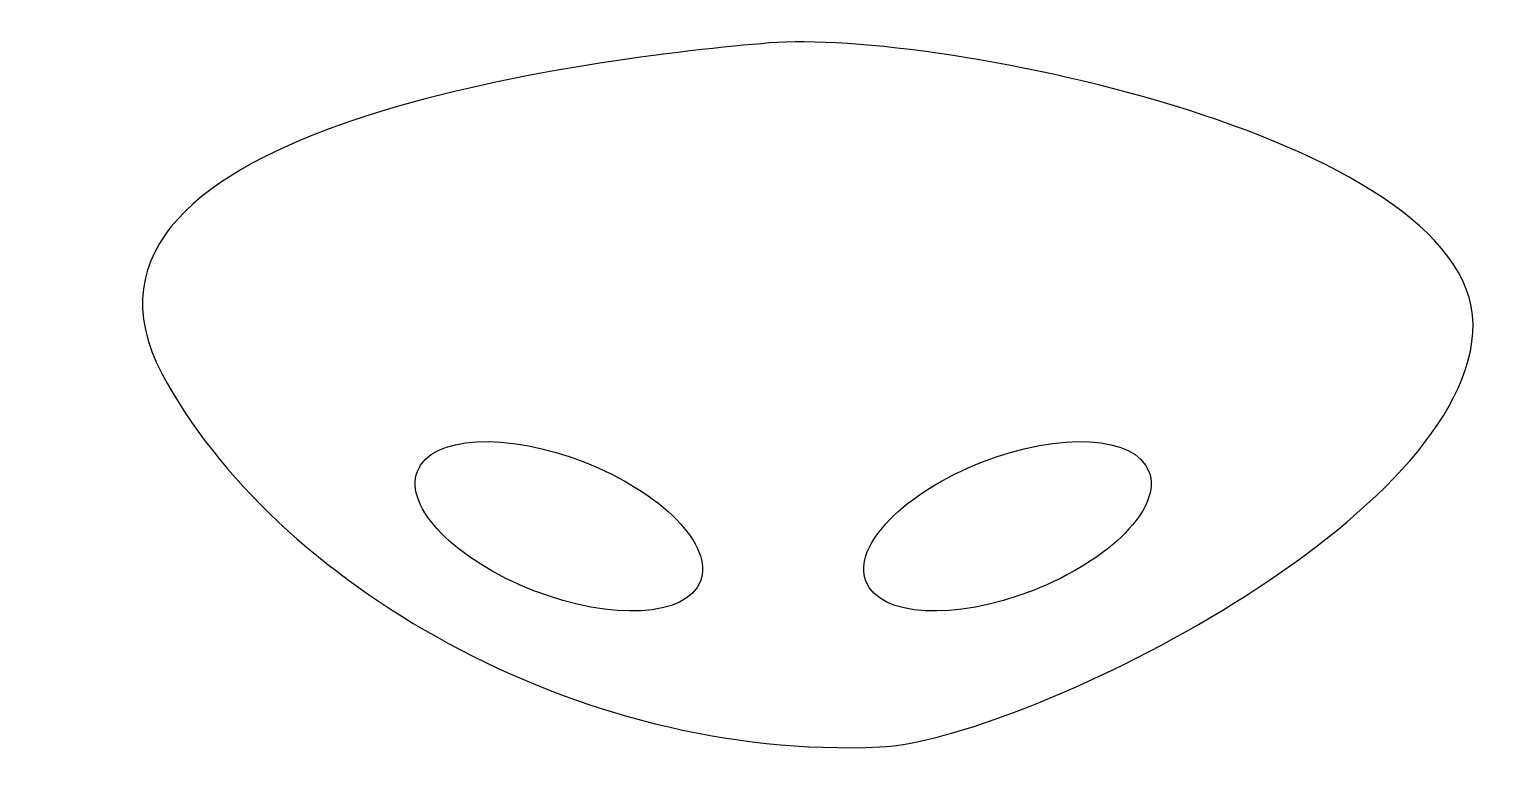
# Model space of a CAD drawing. Header units: centimetres. Extents: x -7.5 to 6.5, y -3.5 to 3.5.
import ezdxf

# ---------------------------------------------------------------- set-up
doc = ezdxf.new("R2010")
doc.units = ezdxf.units.CM
doc.header["$MEASUREMENT"] = 0
doc.layers.add('Camada 1', color=7, linetype='Continuous')

msp = doc.modelspace()

# ---------------------------------------------------------------- linework, layer by layer
at = {"layer": 'Camada 1'}
for points in [[(-6.19961, 0.1964), (-7.47829, 2.5954), (-1.95987, 3.24443), (-0.36986, 3.37722), (-0.36986, 3.37722), (1.22015, 3.50996), (6.52116, 2.44943), (6.38765, 0.59391), (6.38765, 0.59391), (6.25411, -1.26156), (2.01517, -3.32052), (0.69067, -3.38108), (0.69067, -3.38108), (-2.22462, -3.51465), (-5.13985, -1.79107), (-6.19961, 0.1964)], [(-2.63065, -1.88113), (-1.88069, -2.17307), (-1.16488, -2.13267), (-1.03212, -1.79109), (-1.03212, -1.79109), (-0.89933, -1.44946), (-1.4009, -0.93553), (-2.15086, -0.64518), (-2.15086, -0.64518), (-2.90162, -0.35324), (-3.61742, -0.39359), (-3.75016, -0.73522), (-3.75016, -0.73522), (-3.88292, -1.0768), (-3.3814, -1.59078), (-2.63065, -1.88113)], [(3.27594, -0.73522), (3.14238, -0.39359), (2.42816, -0.35321), (1.67661, -0.64518), (1.67661, -0.64518), (0.92667, -0.93553), (0.42516, -1.44943), (0.55793, -1.79109), (0.55793, -1.79109), (0.69067, -2.13267), (1.4065, -2.1731), (2.15644, -1.88113), (2.15644, -1.88113), (2.90637, -1.59078), (3.4095, -1.0768), (3.27594, -0.73522)]]:
    msp.add_open_spline(points, degree=3, knots=[0, 0, 0, 0, 0.2, 0.2, 0.2, 0.2, 0.4, 0.4, 0.4, 0.4, 0.6, 0.6, 0.6, 0.6, 1, 1, 1, 1], dxfattribs=at)

doc.saveas('drawing.dxf')
